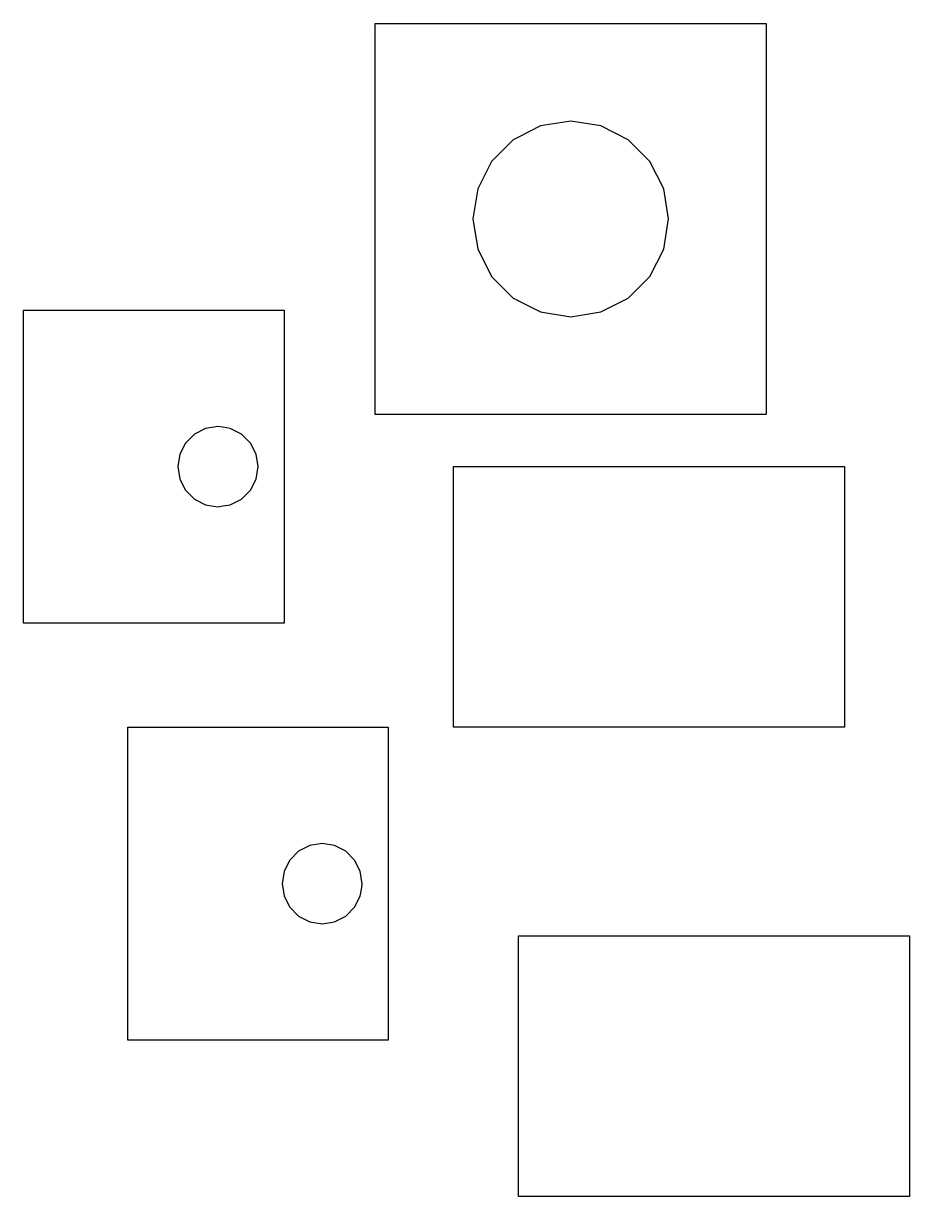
# Model space of a CAD drawing. Header units: millimetres. Extents: x -3 to 65, y -36 to 54.
import ezdxf

# ---------------------------------------------------------------- set-up
doc = ezdxf.new("R2010")
doc.units = ezdxf.units.MM
doc.layers.get('0').update_dxf_attribs({"lineweight": 25, "true_color": 0xffffff})

msp = doc.modelspace()

# ---------------------------------------------------------------- linework, layer by layer
for p, q in [((24, 32), (24, 54)), ((24, 54), (31.498, 54)), ((31.498, 54), (35, 54)), ((35, 54), (46.503, 54)), ((46.503, 54), (54, 54)), ((54, 54), (54, 31.498)), ((36.682, 46.135), (35, 45.279)), ((39, 46.503), (36.682, 46.135)), ((41.318, 46.135), (39, 46.503)), ((43.41, 45.07), (41.318, 46.135)), ((34.59, 45.07), (32.93, 43.41)), ((35, 45.279), (34.59, 45.07)), ((45.07, 43.41), (43.41, 45.07)), ((32.93, 43.41), (32.768, 43.092)), ((46.135, 41.318), (45.07, 43.41)), ((32.768, 43.092), (31.865, 41.318)), ((31.865, 41.318), (31.498, 39)), ((46.503, 39), (46.135, 41.318)), ((31.498, 39), (31.865, 36.682)), ((46.135, 36.682), (46.503, 39)), ((31.865, 36.682), (32.768, 34.908)), ((45.07, 34.59), (46.135, 36.682)), ((32.768, 34.908), (32.93, 34.59)), ((32.93, 34.59), (34.59, 32.93)), ((43.41, 32.93), (45.07, 34.59)), ((34.59, 32.93), (34.908, 32.768)), ((34.908, 32.768), (35, 32.721)), ((35, 32.721), (36.682, 31.865)), ((41.318, 31.865), (43.092, 32.768)), ((43.092, 32.768), (43.41, 32.93)), ((-3, 8), (-3, 32)), ((-3, 32), (8.847, 32)), ((8.847, 32), (15.003, 32)), ((15.003, 32), (17, 32)), ((17, 32), (17, 16.923)), ((24, 24), (24, 32)), ((36.682, 31.865), (39, 31.498)), ((39, 31.498), (41.318, 31.865)), ((54, 31.498), (54, 24)), ((30, 24), (24, 24)), ((35, 24), (30, 24)), ((54, 24), (35, 24)), ((10.974, 22.927), (10.116, 22.49)), ((11.925, 23.078), (10.974, 22.927)), ((12.288, 23.02), (11.925, 23.078)), ((12.876, 22.927), (12.288, 23.02)), ((13.734, 22.49), (12.876, 22.927)), ((9.435, 21.809), (8.998, 20.951)), ((10.116, 22.49), (9.435, 21.809)), ((14.415, 21.809), (13.734, 22.49)), ((14.852, 20.951), (14.415, 21.809)), ((8.998, 20.951), (8.847, 20)), ((15.003, 20), (14.852, 20.951)), ((8.847, 20), (8.998, 19.049)), ((14.852, 19.049), (15.003, 20)), ((30, 20), (35, 20)), ((30, 8), (30, 20)), ((35, 20), (54, 20)), ((54, 20), (60, 20)), ((60, 20), (60, 0)), ((8.998, 19.049), (9.435, 18.191)), ((14.415, 18.191), (14.852, 19.049)), ((9.435, 18.191), (10.116, 17.51)), ((13.734, 17.51), (14.415, 18.191)), ((10.116, 17.51), (10.974, 17.073)), ((12.876, 17.073), (13.734, 17.51)), ((10.974, 17.073), (11.925, 16.923)), ((11.925, 16.923), (12.288, 16.98)), ((12.288, 16.98), (12.876, 17.073)), ((17, 16.923), (17, 8)), ((8.847, 8), (-3, 8)), ((17, 8), (8.847, 8)), ((30, 0), (30, 8)), ((5, -24), (5, 0)), ((5, 0), (16.848, 0)), ((16.848, 0), (23.002, 0)), ((23.002, 0), (25, 0)), ((25, 0), (25, -15.078)), ((35, 0), (30, 0)), ((60, 0), (35, 0)), ((19.925, -8.923), (18.974, -9.073)), ((20.876, -9.073), (19.925, -8.923)), ((18.116, -9.51), (17.435, -10.191)), ((18.974, -9.073), (18.116, -9.51)), ((21.734, -9.51), (20.876, -9.073)), ((22.415, -10.191), (21.734, -9.51)), ((17.435, -10.191), (16.998, -11.049)), ((22.852, -11.049), (22.415, -10.191)), ((16.998, -11.049), (16.848, -12)), ((23.002, -12), (22.852, -11.049)), ((16.848, -12), (16.893, -12.288)), ((16.893, -12.288), (16.998, -12.951)), ((22.852, -12.951), (22.957, -12.288)), ((22.957, -12.288), (23.002, -12)), ((16.998, -12.951), (17.435, -13.809)), ((22.415, -13.809), (22.852, -12.951)), ((17.435, -13.809), (18.116, -14.49)), ((21.734, -14.49), (22.415, -13.809)), ((18.116, -14.49), (18.974, -14.927)), ((18.974, -14.927), (19.925, -15.078)), ((19.925, -15.078), (20.876, -14.927)), ((20.876, -14.927), (21.734, -14.49)), ((25, -15.078), (25, -24)), ((35, -24), (35, -16)), ((35, -16), (60, -16)), ((60, -16), (65, -16)), ((65, -16), (65, -36)), ((16.848, -24), (5, -24)), ((25, -24), (16.848, -24)), ((35, -36), (35, -24)), ((65, -36), (35, -36))]:
    msp.add_line(p, q)

doc.saveas('drawing.dxf')
